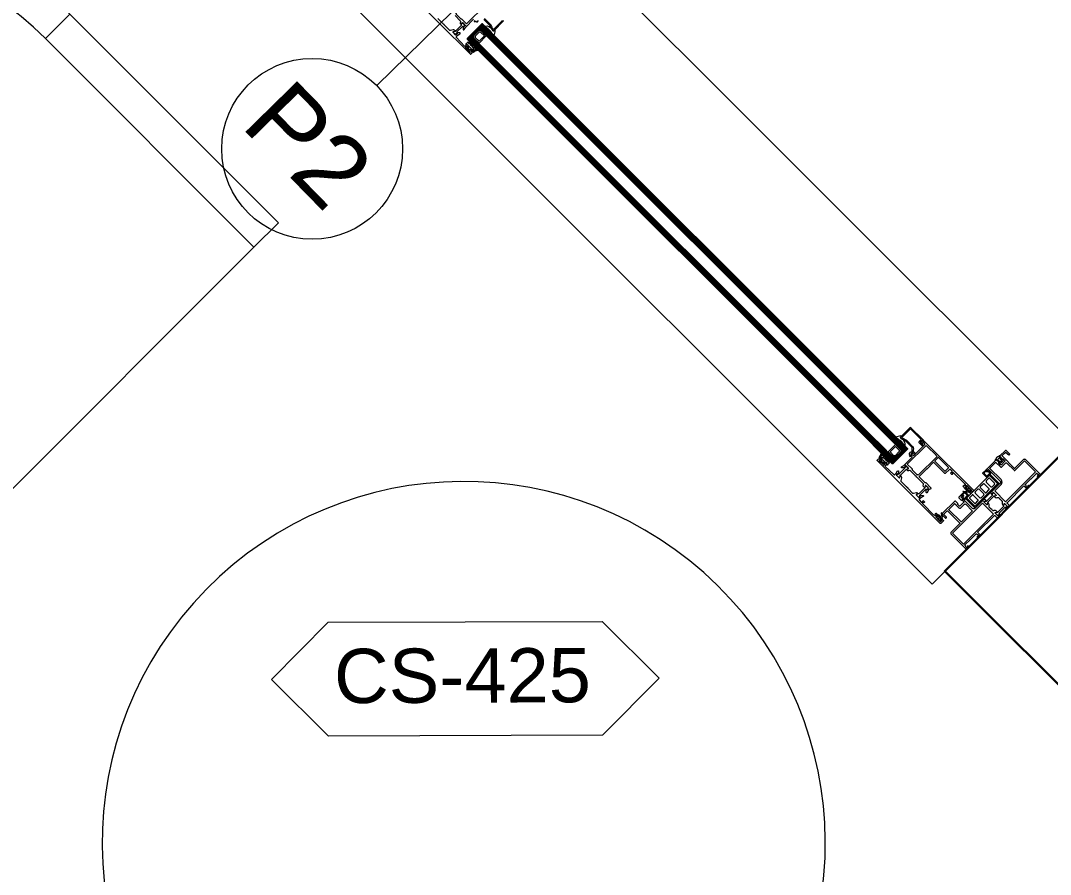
# Model space of a CAD drawing. Header units: centimetres. Extents: x 118932 to 154602, y -32682 to -23521.
# Drawn here: x 126388.5 to 126502.5, y -26981.9 to -26887.5 of the extents above; entities that cross this region are included whole.
import ezdxf

# ---------------------------------------------------------------- set-up
doc = ezdxf.new("R2010")
doc.units = ezdxf.units.CM
doc.header["$LTSCALE"] = 50
doc.header["$MEASUREMENT"] = 0
for name, color, linetype, lineweight, true_color in [('GEN_00_BL_Yazı', 7, 'Continuous', 0, 0x4f5250), ('GEN_02_TF_Mobilya', 7, 'Continuous', 5, 0x745e3d), ('GEN_02_TF_Pencere', 7, 'Continuous', 9, 0x6093ac), ('GEN_05_ML_Cam', 7, 'Continuous', 9, 0x637d96), ('GEN_05_ML_Mermer', 7, 'Continuous', 9, 0x9d8692), ('GEN_06_GR_İnce', 7, 'Continuous', 13, 0xb0b0a9), ('ÖRÜLECEK DUVARLAR', 7, 'Continuous', 30, 0xfaca30)]:
    doc.layers.add(name, color=color, linetype=linetype, lineweight=lineweight, true_color=true_color)
doc.styles.add('ARIAL', font='arial.ttf')
doc.styles.add('Arial_6', font='arial.ttf', dxfattribs={"height": 59.5325})

# ---------------------------------------------------------------- blocks, each defined once
blk = doc.blocks.new('FFE Tag-Multi-MSD - FFE Tag-Multi-MSD-8152404-TYPE A-01 - FURNITURE PLAN')
blk.add_wipeout([(-8.761, 0), (-6.189, 2.572), (6.189, 2.572), (8.761, 0), (6.189, -2.572), (-6.189, -2.572)]).dxf.layer = 'GEN_00_BL_Yazı'
at = {"layer": 'GEN_00_BL_Yazı'}
for p, q in [((-8.761, 0), (-6.189, 2.572)), ((6.189, 2.572), (-6.189, 2.572)), ((8.761, 0), (6.189, 2.572)), ((-8.761, 0), (-6.189, -2.572)), ((8.761, 0), (6.189, -2.572)), ((-6.189, -2.572), (6.189, -2.572))]:
    blk.add_line(p, q, dxfattribs=at)
blk = doc.blocks.new('Table Round_GEN - CS-425 Tea Table-13051682-POOL BAR - PLANS')
at = {"layer": 'GEN_02_TF_Mobilya'}
for start, end in [(360, 180), (180, 360)]:
    blk.add_arc((0, 0), 400, start, end, dxfattribs=at)
at = {"layer": 'GEN_00_BL_Yazı', "xscale": -24.48801272789173, "yscale": 24.48801272789174, "zscale": 24.48801272789173, "rotation": 224.7428234204482}
blk.add_blockref('FFE Tag-Multi-MSD - FFE Tag-Multi-MSD-8152404-TYPE A-01 - FURNITURE PLAN', (-126.3, 130.8, 0), dxfattribs=at)
at = {"layer": 'GEN_00_BL_Yazı', "insert": (-130.8, 130.8, 0), "char_height": 60, "attachment_point": 5, "rotation": 44.7428, "style": 'Arial_6'}
blk.add_mtext('CS-425', dxfattribs=at)
blk = doc.blocks.new('Chair_curve_GEN - EF-406 LOUNGE CHAIR-13051548-POOL BAR - PLANS')
at = {"layer": 'GEN_02_TF_Mobilya'}
for p, q in [((-393.7, 238.1), (-355.6, 238.1)), ((-393.7, -88.1), (-393.7, 238.1)), ((-355.6, 238.1), (355.6, 238.1)), ((-355.6, 238.1), (-355.6, -88.1)), ((355.6, 238.1), (393.7, 238.1)), ((355.6, -88.1), (355.6, 238.1)), ((393.7, 238.1), (393.7, -88.1)), ((-355.6, -88.1), (-393.7, -88.1)), ((-393.7, -88.1), (-393.7, -238.1)), ((393.7, -88.1), (355.6, -88.1)), ((393.7, -238.1), (393.7, -88.1))]:
    blk.add_line(p, q, dxfattribs=at)
for centre, radius, start, end in [((0, -88.1), 355.6, 180, 0), ((0, -127), 409.1, 195.7644, 344.2356)]:
    blk.add_arc(centre, radius, start, end, dxfattribs=at)
at = {"layer": 'GEN_00_BL_Yazı', "xscale": -24.48801272789173, "yscale": 24.48801272789174, "zscale": 24.48801272789173, "rotation": 180}
blk.add_blockref('FFE Tag-Multi-MSD - FFE Tag-Multi-MSD-8152404-TYPE A-01 - FURNITURE PLAN', (-9.4, -99.5), dxfattribs=at)
at = {"layer": 'GEN_00_BL_Yazı', "insert": (-12.7, -88.7), "char_height": 60, "attachment_point": 5, "style": 'Arial_6'}
blk.add_mtext('EF-406', dxfattribs=at)
blk = doc.blocks.new('LEVEL -1_E BLOK TEFRİŞ')
at = {"layer": 'GEN_02_TF_Mobilya', "xscale": 0.09999999999999998, "yscale": 0.09999999999999998, "zscale": 0.09999999999999998, "rotation": 315.4611304228522}
blk.add_blockref('Table Round_GEN - CS-425 Tea Table-13051682-POOL BAR - PLANS', (-15.35, -11.94, 0), dxfattribs=at)
at = {"layer": 'GEN_02_TF_Mobilya', "xscale": 0.1, "yscale": 0.1, "zscale": 0.1, "rotation": 224.9999999999915}
blk.add_blockref('Chair_curve_GEN - EF-406 LOUNGE CHAIR-13051548-POOL BAR - PLANS', (-80.54, 45.67, 0), dxfattribs=at)
blk = doc.blocks.new('altlık2')
at = {"layer": 'GEN_00_BL_Yazı', "transparency": 33554687}
blk.add_lwpolyline([(1825.7, -66.1), (1831, 402.1)], dxfattribs=at)
blk.add_circle((1824.5, -166.1), 100, dxfattribs=at)
at = {"layer": 'GEN_02_TF_Pencere', "linetype": 'Continuous', "extrusion": (0, 0, -1)}
for p, q in [((1874.4, 69.3), (1874.4, 68.1)), ((1872.3, 67.9), (1871.5, 68.1)), ((1874.1, 67.9), (1872.6, 67.9)), ((1878.1, 64.3), (1878.1, 64.3)), ((1862.9, 37.1), (1862.9, 38.6)), ((1867.1, 36.8), (1863.2, 36.8)), ((1863.3, 39.3), (1865.6, 40.7)), ((1864.6, 38.8), (1865, 38.8)), ((1865.8, 40.5), (1864.7, 39.2)), ((1865, 38.9), (1868.1, 40.7)), ((1868.1, 34), (1866.5, 35)), ((1866.7, 35.7), (1867.1, 35.7)), ((1867.1, 38.8), (1867.5, 38.8)), ((1867.1, 35.7), (1867.1, 36.8)), ((1868.3, 40.5), (1867.2, 39.2)), ((1867.5, 38.9), (1870.6, 40.7)), ((1867.9, 36.5), (1867.9, 35)), ((1870.5, 36.8), (1868.2, 36.8)), ((1868.2, 34.7), (1870.5, 34.7)), ((1869.6, 38.8), (1871.1, 38.8)), ((1870.8, 40.5), (1869.7, 39.2)), ((1872.2, 35), (1870.6, 34)), ((1870.8, 35), (1870.8, 36.5)), ((1870.8, 35), (1870.8, 35)), ((1871.6, 39.1), (1872, 40.2)), ((1874.6, 36.8), (1871.6, 36.8)), ((1871.6, 36.8), (1871.6, 35.7)), ((1871.6, 35.7), (1872, 35.7)), ((1872.6, 39.7), (1872.3, 39)), ((1872.4, 38.1), (1872.4, 38.1)), ((1873, 40.8), (1874.1, 40.8)), ((1873.8, 40), (1873.1, 40)), ((1873.2, 37.8), (1874.5, 37.8)), ((1874.9, 35.9), (1874.9, 36.5)), ((1875.5, 35.9), (1875.5, 35.9)), ((1875.8, 40.1), (1878, 42.2)), ((1878.5, 41.8), (1876.7, 39.7)), ((1870.6, 34), (1868.1, 34))]:
    blk.add_line(p, q, dxfattribs=at)
at = {"layer": 'GEN_02_TF_Pencere', "linetype": 'Continuous'}
for p, q in [((2510.3, 69.3), (2510.3, 68.1)), ((1859.7, 58.8), (1859.7, 46.8)), ((1860.1, 58.8), (1860.1, 46.8)), ((1860.5, 58.8), (1860.5, 46.8)), ((1860.9, 58.8), (1860.9, 46.8)), ((1861.3, 58.8), (1861.3, 46.8)), ((1861.7, 58.8), (1861.7, 46.8)), ((1862.1, 58.8), (1862.1, 57.6)), ((1862.5, 58.8), (1862.5, 58)), ((1862.9, 58.8), (1862.9, 58.4)), ((1863.3, 58.8), (1863.3, 58.8)), ((2506.6, 64.3), (2506.6, 64.3)), ((2510.6, 67.9), (2512.1, 67.9)), ((2512.4, 67.9), (2513.2, 68.1)), ((2521.5, 58.8), (2521.5, 58.7)), ((2521.9, 58.8), (2521.9, 58.3)), ((2522.3, 58.8), (2522.3, 57.9)), ((2522.7, 58.8), (2522.7, 57.5)), ((2523.1, 58.8), (2523.1, 46.8)), ((2523.5, 58.8), (2523.5, 46.8)), ((2523.9, 58.8), (2523.9, 46.8)), ((2524.3, 58.8), (2524.3, 46.8)), ((2524.6, 64.8), (2525.1, 64.3)), ((2524.7, 58.8), (2524.7, 46.8)), ((2525.1, 58.8), (2525.1, 46.8)), ((1862.1, 48), (1862.1, 46.8)), ((1862.5, 47.6), (1862.5, 46.8)), ((1862.9, 47.2), (1862.9, 46.8)), ((1863.3, 46.8), (1863.3, 46.8)), ((2521.5, 47), (2521.5, 46.8)), ((2521.9, 47.4), (2521.9, 46.8)), ((2522.3, 47.8), (2522.3, 46.8)), ((2522.7, 48.2), (2522.7, 46.8)), ((2506.2, 41.8), (2508, 39.7)), ((2508.9, 40.1), (2506.7, 42.2)), ((2509.2, 35.9), (2509.2, 35.9)), ((2509.8, 35.9), (2509.8, 36.5)), ((2510.1, 36.8), (2513.1, 36.8)), ((2511.5, 37.8), (2510.2, 37.8)), ((2511.7, 40.8), (2510.6, 40.8)), ((2510.9, 40), (2511.6, 40)), ((2512.1, 39.7), (2512.4, 39)), ((2512.3, 38.1), (2512.3, 38.1)), ((2512.5, 35), (2514.1, 34)), ((2513.1, 39.1), (2512.7, 40.2)), ((2513.1, 35.7), (2512.7, 35.7)), ((2513.1, 36.8), (2513.1, 35.7)), ((2515.1, 38.8), (2513.6, 38.8)), ((2513.9, 40.5), (2515, 39.2)), ((2513.9, 35), (2513.9, 36.5)), ((2513.9, 35), (2513.9, 35)), ((2517.2, 38.9), (2514.1, 40.7)), ((2514.2, 36.8), (2516.5, 36.8)), ((2516.5, 34.7), (2514.2, 34.7)), ((2516.4, 40.5), (2517.5, 39.2)), ((2519.7, 38.9), (2516.6, 40.7)), ((2516.6, 34), (2518.2, 35)), ((2516.8, 36.5), (2516.8, 35)), ((2517.6, 38.8), (2517.2, 38.8)), ((2517.6, 35.7), (2517.6, 36.8)), ((2517.6, 36.8), (2521.5, 36.8)), ((2518, 35.7), (2517.6, 35.7)), ((2518.9, 40.5), (2520, 39.2)), ((2521.4, 39.3), (2519.1, 40.7)), ((2520.1, 38.8), (2519.7, 38.8)), ((2521.8, 37.1), (2521.8, 38.6)), ((2514.1, 34), (2516.6, 34))]:
    blk.add_line(p, q, dxfattribs=at)
at = {"layer": 'GEN_02_TF_Pencere'}
for p, q in [((1860.1, 64.8), (1859.6, 64.3)), ((1859.6, 64.3), (1859.6, 59.3)), ((1859.6, 59.3), (1860.1, 58.8)), ((1859.6, 58.8), (1863.3, 58.8)), ((1859.6, 46.8), (1859.6, 58.8)), ((1859.6, 58.8), (1859.6, 58.8)), ((1863.3, 58.8), (1861.8, 57.3)), ((1861.8, 57.3), (1861.8, 48.3)), ((1864.1, 58.5), (1862.6, 57)), ((1862.6, 57), (1862.6, 48.6)), ((1872.6, 58.5), (1864.1, 58.5)), ((1865.1, 57), (1864.1, 56)), ((1871.1, 57), (1865.1, 57)), ((1871.1, 48.6), (1871.1, 57)), ((1872.6, 47.1), (1872.6, 58.5)), ((2524.6, 64.8), (2495.1, 64.8)), ((2525.1, 63.8), (2495.1, 63.8)), ((2525.1, 62.8), (2495.1, 62.8)), ((2525.1, 61.8), (2495.1, 61.8)), ((2525.1, 60.8), (2495.1, 60.8)), ((2525.1, 59.8), (2495.1, 59.8)), ((2524.6, 58.8), (2495.1, 58.8)), ((2512.1, 47.1), (2512.1, 58.5)), ((2512.1, 58.5), (2520.6, 58.5)), ((2513.6, 48.6), (2513.6, 57)), ((2513.6, 57), (2519.6, 57)), ((2519.6, 57), (2520.6, 56)), ((2520.6, 58.5), (2522.1, 57)), ((2525.1, 58.8), (2521.4, 58.8)), ((2521.4, 58.8), (2522.9, 57.3)), ((2522.1, 57), (2522.1, 48.6)), ((2522.9, 57.3), (2522.9, 48.3)), ((2525.1, 59.3), (2524.6, 58.8)), ((2525.1, 64.3), (2525.1, 59.3)), ((2525.1, 46.8), (2525.1, 58.8)), ((2525.1, 58.8), (2525.1, 58.8)), ((1860.1, 46.8), (1859.6, 46.3)), ((1863.3, 46.8), (1859.6, 46.8)), ((1859.6, 46.3), (1859.6, 41.3)), ((1861.8, 48.3), (1863.3, 46.8)), ((1862.6, 48.6), (1864.1, 47.1)), ((1864.1, 56), (1864.1, 49.6)), ((1864.1, 49.6), (1865.1, 48.6)), ((1864.1, 47.1), (1872.6, 47.1)), ((1865.1, 48.6), (1871.1, 48.6)), ((2524.6, 46.8), (2495.1, 46.8)), ((2525.1, 45.8), (2495.1, 45.8)), ((2520.6, 47.1), (2512.1, 47.1)), ((2519.6, 48.6), (2513.6, 48.6)), ((2520.6, 49.6), (2519.6, 48.6)), ((2520.6, 56), (2520.6, 49.6)), ((2522.1, 48.6), (2520.6, 47.1)), ((2522.9, 48.3), (2521.4, 46.8)), ((2521.4, 46.8), (2525.1, 46.8)), ((2524.6, 46.8), (2525.1, 46.3)), ((2525.1, 46.3), (2525.1, 41.3)), ((1859.6, 41.3), (1860.1, 40.8)), ((2525.1, 44.8), (2495.1, 44.8)), ((2525.1, 43.8), (2495.1, 43.8)), ((2525.1, 42.8), (2495.1, 42.8)), ((2525.1, 41.8), (2495.1, 41.8)), ((2524.6, 40.8), (2495.1, 40.8)), ((2525.1, 41.3), (2524.6, 40.8))]:
    blk.add_line(p, q, dxfattribs=at)
at = {"layer": 'GEN_02_TF_Pencere', "linetype": 'Continuous', "extrusion": (0, 0, -1)}
for points in [[(-2649.7, 148.5), (-2625.8, 148.5, -0.414214), (-2624.3, 147), (-2624.3, 133.4, 0.414214), (-2624, 133.1), (-2604.7, 133.1, 0.414214), (-2604.4, 133.4), (-2604.4, 138.5, 0.400696), (-2604.7, 138.8), (-2609, 139, -0.400696), (-2609.3, 139.3), (-2609.3, 140.2, -0.414214), (-2609, 140.5), (-2603.8, 140.5, -0.414214), (-2602.8, 139.5), (-2602.8, 131.3, -0.399104), (-2603.3, 130.8), (-2607, 130.6, -0.429487), (-2607.3, 130.9), (-2607.3, 131.1, 0.414214), (-2607.8, 131.6), (-2609.8, 131.6, 0.414214), (-2610.8, 130.6), (-2610.8, 125.6, 0.414214), (-2609.8, 124.6), (-2607.8, 124.6, 0.414214), (-2607.3, 125.1), (-2607.3, 125.3, -0.429495), (-2607, 125.6), (-2603.3, 125.4, -0.399096), (-2602.8, 124.9), (-2602.8, 110.2, -0.414214), (-2603.1, 109.9), (-2604.5, 109.9, -0.518649), (-2604.8, 110.3), (-2604.3, 111.5, 0.518649), (-2604.6, 111.9), (-2622.3, 111.9, 0.414214), (-2624.3, 109.9), (-2624.3, 96.8, 0.41134), (-2624, 96.5, -0.312805), (-2623.8, 96.4), (-2623.5, 95.6, -0.493156), (-2623.7, 95.3), (-2626.7, 95, -0.957545), (-2626.7, 95.4, 0.268123), (-2626.6, 95.6), (-2626, 97.2, 0.843087), (-2626.1, 97.7), (-2630.6, 97.7, 0.577366), (-2630.9, 97.3), (-2630, 95.7, 0.182928), (-2629.9, 95.6, -0.849637), (-2629.9, 95.2), (-2630.8, 95.2, -0.267944), (-2633.4, 96.7), (-2633.7, 97.2, 0.267964), (-2634.6, 97.7), (-2635.8, 97.7), (-2636.1, 97.4), (-2636.3, 97.7), (-2636.9, 97.7, -1), (-2637.5, 97.7), (-2638.3, 97.7, -1), (-2638.9, 97.7), (-2639.7, 97.7, 0.267966), (-2640.6, 97.2), (-2640.9, 96.7, -0.267944), (-2643.5, 95.2), (-2644.4, 95.2, -0.849744), (-2644.4, 95.6, 0.182697), (-2644.3, 95.7), (-2643.4, 97.3, 0.577366), (-2643.7, 97.7), (-2648.2, 97.7, 0.843081), (-2648.3, 97.2), (-2647.7, 95.6, 0.267761), (-2647.6, 95.4, -0.957329), (-2647.6, 95), (-2650, 95.2), (-2650, 96.8), (-2650, 99.6, -0.414214), (-2649.7, 99.9), (-2645.3, 99.9, 0.414214), (-2645, 100.2), (-2645, 126.5), (-2649.2, 126.5, -0.414214), (-2650, 127.3), (-2650, 129, -0.414214), (-2648.5, 130.5), (-2648.2, 130.5, -0.414214), (-2648, 130.3), (-2648, 129.8, -0.36604), (-2648.3, 129.5, 0.365984), (-2648.5, 129.2), (-2648.5, 128.3, 0.414214), (-2648.2, 128), (-2647.1, 128, 0.367429), (-2646.8, 128.3, -0.364526), (-2646.5, 128.5), (-2645.3, 128.5, 0.414214), (-2645, 128.8), (-2645, 137.2), (-2644.7, 137.5), (-2645, 137.8), (-2645, 146.2, 0.414214), (-2645.3, 146.5), (-2646.5, 146.5, -0.364526), (-2646.8, 146.8, 0.367429), (-2647.1, 147), (-2648.2, 147, 0.414214), (-2648.5, 146.7), (-2648.5, 145.8, 0.365984), (-2648.3, 145.5, -0.36604), (-2648, 145.2), (-2648, 144.7, -0.414214), (-2648.2, 144.5), (-2648.5, 144.5, -0.414214), (-2650, 146), (-2650, 148.2, -0.414214), (-2649.7, 148.5)], [(-2626.1, 146.7), (-2643.2, 146.7), (-2643.2, 99.9), (-2626.1, 99.9), (-2626.1, 109.9, -0.414214), (-2622.3, 113.7), (-2604.9, 113.7, 0.414214), (-2604.6, 114), (-2604.6, 122.8, 0.414214), (-2604.9, 123.1), (-2611.8, 123.1, -0.414214), (-2612.8, 124.1), (-2612.8, 130.1, 0.414214), (-2613.8, 131.1), (-2625.1, 131.1, -0.414214), (-2626.1, 132.1), (-2626.1, 146.7)], [(-2602.8, 123.8, 0.064394), (-2602, 125.8, 0.064394), (-2601.7, 128.1, 0.129325), (-2602.8, 132.4), (-2602.8, 130.9, -0.399528), (-2603.1, 130.6), (-2607.2, 130.4, -0.414214), (-2607.5, 130.7), (-2607.5, 130.9, 0.414214), (-2607.8, 131.2), (-2607.9, 131.2, 0.295923), (-2608.8, 130.7, 0.104809), (-2609.3, 128.1, 0.104809), (-2608.8, 125.5, 0.295923), (-2607.9, 124.9), (-2607.8, 124.9, 0.414214), (-2607.5, 125.2), (-2607.5, 125.5, -0.414214), (-2607.2, 125.8), (-2603.1, 125.6, -0.399528), (-2602.8, 125.3), (-2602.8, 123.8)], [(-2604.2, 126.6), (-2607.5, 126.8, -0.337036), (-2607.7, 127, -0.054259), (-2607.8, 128.1, -0.054259), (-2607.7, 129.1, -0.337036), (-2607.5, 129.3), (-2604.2, 129.5, -0.32284), (-2603.9, 129.3, -0.093955), (-2603.7, 128.1, -0.093955), (-2603.9, 126.8, -0.32284), (-2604.2, 126.6)], [(-2609.3, 69.2, 0.198912), (-2609.2, 69, 0.198912), (-2609, 68.9), (-2604.9, 68.9, 0.518649), (-2604.6, 69.3), (-2605.1, 70.5, -0.518649), (-2604.8, 70.9), (-2603.1, 70.9, 0.414214), (-2602.8, 71.2), (-2602.8, 75.8, 0.414214), (-2603.1, 76.1), (-2609, 76.1, 0.414214), (-2609.3, 75.8), (-2609.3, 72.4), (-2622.8, 72.4), (-2622.8, 90.2), (-2622.8, 108.1), (-2609.3, 108.1), (-2609.3, 104.7, 0.414214), (-2609, 104.4), (-2603.1, 104.4, 0.414214), (-2602.8, 104.7), (-2602.8, 109.3, 0.414214), (-2603.1, 109.6), (-2604.8, 109.6, -0.518649), (-2605.1, 110), (-2604.6, 111.2, 0.518649), (-2604.9, 111.6), (-2609, 111.6, 0.414214), (-2609.3, 111.3), (-2609.3, 109.6, -0.414214), (-2609.6, 109.3), (-2623.7, 109.3, 0.414214), (-2624, 109), (-2624, 90.2), (-2624, 71.5, 0.414214), (-2623.7, 71.2), (-2609.6, 71.2, -0.414214), (-2609.3, 70.9), (-2609.3, 69.2)], [(-2608.3, 105.7), (-2608.3, 110.1, -0.395113), (-2608.1, 110.4), (-2606, 110.5, 0.505029), (-2604.5, 108.6), (-2604.1, 108.6, -0.414214), (-2603.8, 108.3), (-2603.8, 105.7, -0.414214), (-2604.1, 105.4), (-2608, 105.4, -0.414214), (-2608.3, 105.7)], [(-2609.9, 107.8), (-2622.5, 107.8, 0.198912), (-2622.7, 107.7, 0.198912), (-2622.8, 107.5), (-2622.8, 72.7, 0.414214), (-2622.5, 72.4), (-2609.9, 72.4, 0.414214), (-2609.6, 72.7), (-2609.6, 107.5, 0.414214), (-2609.9, 107.8)], [(-2619.8, 105.8), (-2612.6, 105.8, -0.414214), (-2611.6, 104.8), (-2611.6, 101.2, -0.198912), (-2611.9, 100.5, -0.198912), (-2612.6, 100.2), (-2619.8, 100.2, -0.414214), (-2620.8, 101.2), (-2620.8, 104.8, -0.414214), (-2619.8, 105.8)], [(-2611.9, 96.9, -0.198912), (-2611.6, 96.2), (-2611.6, 92.1, -0.414214), (-2612.6, 91.1), (-2619.8, 91.1, -0.414214), (-2620.8, 92.1), (-2620.8, 96.2, -0.414214), (-2619.8, 97.2), (-2612.6, 97.2, -0.198912), (-2611.9, 96.9)], [(-2629.4, 94.5), (-2629.4, 86.1, -0.131652), (-2629.6, 85.5), (-2630.6, 83.7), (-2630.6, 83.3, 0.414214), (-2630.2, 82.9), (-2626.8, 82.9, 0.414214), (-2626.4, 83.3), (-2626.4, 83.7), (-2627.5, 85.5, -0.131652), (-2627.6, 86.1), (-2627.6, 94.5, -0.131652), (-2627.5, 95.1), (-2626.4, 96.9), (-2626.4, 97.3, 0.414214), (-2626.8, 97.7), (-2630.2, 97.7, 0.414214), (-2630.6, 97.3), (-2630.6, 96.9), (-2629.6, 95.1, -0.131652), (-2629.4, 94.5)], [(-2647, 94.5), (-2647, 86.1, -0.131652), (-2647.2, 85.5), (-2648.2, 83.7), (-2648.2, 83.3, 0.414214), (-2647.8, 82.9), (-2644.4, 82.9, 0.414214), (-2644, 83.3), (-2644, 83.7), (-2645, 85.5, -0.131652), (-2645.2, 86.1), (-2645.2, 94.5, -0.131652), (-2645, 95.1), (-2644, 96.9), (-2644, 97.3, 0.414214), (-2644.4, 97.7), (-2647.8, 97.7, 0.414214), (-2648.2, 97.3), (-2648.2, 96.9), (-2647.2, 95.1, -0.131652), (-2647, 94.5)], [(-2510.6, 83.9), (-2529.8, 83.9, 0.414208), (-2530.1, 83.6), (-2530.1, 83, 0.4142), (-2529.8, 82.7), (-2529.6, 82.7), (-2529.6, 79.7), (-2532.3, 79.7), (-2532.5, 80, 0.414213), (-2532.9, 80.1), (-2534.6, 79.1, 0.767327), (-2534.4, 78.5), (-2529.4, 78.5, 0.414213), (-2528.4, 79.5), (-2528.4, 82.2, -0.414213), (-2527.9, 82.7), (-2512, 82.7, -0.414213), (-2511.5, 82.2), (-2511.5, 69.6, -0.414213), (-2512, 69.1), (-2512.5, 69.1, -0.127549), (-2512.9, 69.2, 0.13898), (-2518.8, 70.6), (-2527, 70.6, 0.244575), (-2529.6, 69.2), (-2530.4, 68, -0.244575), (-2531.9, 67.3), (-2534.7, 67.3, 0.767327), (-2534.9, 66.3), (-2533, 65.1, 0.577345), (-2532.5, 65.4), (-2532.5, 66.1), (-2531.9, 66.1, 0.244575), (-2529.4, 67.4), (-2528.6, 68.5, -0.244575), (-2527, 69.4), (-2517.8, 69.4, -0.114883), (-2513.5, 68.1, 0.126996), (-2512.5, 67.9), (-2510.6, 67.9, 0.414213), (-2510.3, 68.2), (-2510.3, 83.6, 0.414213), (-2510.6, 83.9)], [(-2530.4, 83.9), (-2609, 83.9, 0.414214), (-2609.3, 83.6), (-2609.3, 79.2, 0.414214), (-2609, 78.9), (-2607, 78.9, 0.414214), (-2606.3, 79.6, 0.414214), (-2606.6, 79.9), (-2607.4, 79.9, -0.414214), (-2607.9, 80.4), (-2607.9, 81.8, -0.414214), (-2607.4, 82.3), (-2600.7, 82.3, -0.414214), (-2600.2, 81.8), (-2600.2, 80.4, -0.414214), (-2600.7, 79.9), (-2601.5, 79.9, 0.414214), (-2601.8, 79.6, 0.414214), (-2601.1, 78.9), (-2598, 78.9, 0.414214), (-2597.5, 79.4), (-2597.5, 80.1, 0.414214), (-2597.8, 80.4), (-2598.8, 80.4), (-2598.8, 81.9), (-2597.8, 81.9, 0.302139), (-2597.5, 82.1, -0.307603), (-2597.2, 82.2), (-2578.8, 81.9), (-2578.8, 80.4), (-2579.5, 80.4, 0.414214), (-2579.8, 80.1), (-2579.8, 79.5, 0.414214), (-2579.5, 79.2), (-2577.9, 79.2, 0.414214), (-2577.6, 79.5), (-2577.6, 81.6, -0.414214), (-2577.3, 81.9), (-2573.8, 81.9), (-2573.8, 74.9, 0.414213), (-2573.5, 74.6), (-2555.8, 74.6), (-2555.8, 63.8), (-2555.5, 63.5), (-2555.8, 63.2), (-2555.8, 52.2, -0.414214), (-2556.1, 51.9), (-2565, 51.9, -0.365977), (-2565.3, 52.1, 0.365977), (-2565.6, 52.4), (-2573.3, 52.4, 0.414214), (-2574.3, 51.4), (-2574.3, 51.1, 0.400802), (-2574, 50.8, -0.400802), (-2573.7, 50.5), (-2573.7, 48.7), (-2574.5, 46, 0.767196), (-2573.4, 45.4), (-2571.5, 47.3, 0.57735), (-2571.6, 47.7), (-2571.7, 47.7, -0.267949), (-2571.9, 47.8), (-2572.4, 49.9), (-2572.4, 50.2, -0.569919), (-2571.9, 50.3, 0.213422), (-2571.7, 50.2), (-2567.8, 50.2, -0.414214), (-2567.5, 49.9), (-2567.5, 49.7, -0.137872), (-2567.6, 49.5), (-2568.5, 48, 0.585524), (-2568.3, 47.7), (-2566.9, 47.7, 0.261413), (-2566.1, 48.1), (-2565.3, 49.4, -0.261413), (-2564.4, 49.9), (-2555.4, 49.9), (-2555.2, 49.5), (-2554.9, 49.9), (-2554.4, 49.9, 1), (-2553.8, 49.9), (-2553, 49.9, 1), (-2552.4, 49.9), (-2544.4, 49.9, -0.261413), (-2543.5, 49.4), (-2542.8, 48.1, 0.261413), (-2541.9, 47.7), (-2540.5, 47.7, 0.585524), (-2540.3, 48), (-2541.3, 49.5, -0.137872), (-2541.3, 49.7), (-2541.3, 49.9, -0.414214), (-2541, 50.2), (-2537.1, 50.2, 0.213422), (-2536.9, 50.3, -0.569919), (-2536.4, 50.2), (-2536.4, 49.9), (-2536.9, 47.8, -0.267949), (-2537.1, 47.7), (-2537.2, 47.7, 0.57735), (-2537.3, 47.3), (-2535.4, 45.4, 0.767196), (-2534.4, 46), (-2535.1, 48.7), (-2535.1, 61.6, -0.414214), (-2534.8, 61.9), (-2533.4, 61.9, -0.414214), (-2533.1, 61.6), (-2533.1, 60.7, 0.463003), (-2532.8, 60.4, 0.372825), (-2531.9, 61.4), (-2531.9, 61.6, -0.414214), (-2531.6, 61.9), (-2530.9, 61.9, 0.414214), (-2530.1, 62.7), (-2530.1, 64.4, 0.414214), (-2531.6, 65.9), (-2531.8, 65.9, 0.414214), (-2532.1, 65.6), (-2532.1, 65.2, 0.380812), (-2531.9, 64.9, -0.365977), (-2531.6, 64.6), (-2531.6, 63.7, -0.414214), (-2531.9, 63.4), (-2533, 63.4, -0.365977), (-2533.3, 63.6, 0.369187), (-2533.6, 63.9), (-2534.8, 63.9, -0.414214), (-2535.1, 64.2), (-2535.1, 72.6), (-2535.4, 72.9), (-2535.1, 73.2), (-2535.1, 81.6, -0.414214), (-2534.8, 81.9), (-2533.6, 81.9, 0.365995), (-2533.3, 82.1, -0.365977), (-2533, 82.4), (-2531.9, 82.4, -0.414214), (-2531.6, 82.1), (-2531.6, 81.2, -0.374045), (-2531.9, 80.9, 0.366034), (-2532.1, 80.6), (-2532.1, 80.2, 0.414214), (-2531.8, 79.9), (-2531.6, 79.9, 0.414214), (-2530.1, 81.4), (-2530.1, 83.6, 0.414214), (-2530.4, 83.9)], [(-2536.9, 81.9), (-2536.9, 52.4), (-2544.2, 52.4, 0.368336), (-2544.5, 52.1, -0.368949), (-2544.8, 51.9), (-2552.1, 51.9, -0.379158), (-2552.4, 52.1, 0.367855), (-2552.7, 52.4), (-2554, 52.4), (-2554, 81.9), (-2552.4, 81.9), (-2552.4, 82.1), (-2538.5, 82.1), (-2538.5, 81.9), (-2536.9, 81.9)], [(-2571.7, 82.1), (-2555.9, 82.1, -0.414214), (-2555.6, 81.8), (-2555.6, 76.7, -0.418992), (-2555.9, 76.4), (-2571.7, 76.4, -0.414214), (-2572, 76.7), (-2572, 81.8, -0.414214), (-2571.7, 82.1)], [(-2606.4, 78.3, -0.112701), (-2606, 78.1, -0.112701), (-2605.7, 77.8, 0.246403), (-2601.9, 74.7, 0.925917), (-2601.6, 75.2, -0.155768), (-2604, 77, -0.609535), (-2603.3, 78.3), (-2602.2, 78.3, 0.241936), (-2600.9, 78.8, 0.608162), (-2601.1, 79.3), (-2601.5, 79.3, -0.414214), (-2601.8, 79.6), (-2601.8, 80, -0.396012), (-2601.5, 80.3, 0.682513), (-2601.2, 81.2), (-2602.3, 82.1, 0.172553), (-2602.7, 82.3), (-2605.3, 82.3, 0.172553), (-2605.8, 82.1), (-2606.9, 81.2, 0.682513), (-2606.6, 80.3, -0.396012), (-2606.3, 80), (-2606.3, 79.6, -0.414214), (-2606.6, 79.3), (-2607, 79.3, 0.608162), (-2607.2, 78.8, 0.160198), (-2606.4, 78.3)], [(-2645, 54.1), (-2645, 80.4, 0.414214), (-2645.3, 80.7), (-2649.7, 80.7, -0.414214), (-2650, 81), (-2650, 83.8), (-2650, 85.4), (-2647.6, 85.6, -0.957329), (-2647.6, 85.2, 0.267761), (-2647.7, 85.1), (-2648.3, 83.5, 0.843081), (-2648.2, 82.9), (-2643.7, 82.9, 0.577366), (-2643.4, 83.4), (-2644.3, 84.9, 0.182697), (-2644.4, 85, -0.849744), (-2644.4, 85.4), (-2643.5, 85.4, -0.267944), (-2640.9, 83.9), (-2640.6, 83.4, 0.267966), (-2639.7, 82.9), (-2638.9, 82.9, -1), (-2638.3, 82.9), (-2637.5, 82.9, -1), (-2636.9, 82.9), (-2636.3, 82.9), (-2636.1, 83.3), (-2635.8, 82.9), (-2634.6, 82.9, 0.267964), (-2633.7, 83.4), (-2633.4, 83.9, -0.267944), (-2630.8, 85.4), (-2629.9, 85.4, -0.849637), (-2629.9, 85, 0.182928), (-2630, 84.9), (-2630.9, 83.4, 0.577366), (-2630.6, 82.9), (-2626.1, 82.9, 0.843087), (-2626, 83.5), (-2626.6, 85.1, 0.268123), (-2626.7, 85.2, -0.957545), (-2626.7, 85.6), (-2623.7, 85.3, -0.493156), (-2623.5, 85.1), (-2623.8, 84.2, -0.312805), (-2624, 84.1, 0.41134), (-2624.3, 83.8), (-2624.3, 70.8, 0.414214), (-2622.3, 68.8), (-2604.6, 68.8, 0.414214), (-2604.3, 69.1), (-2604.8, 70.5, -0.414214), (-2604.5, 70.8), (-2603.1, 70.8, -0.414214), (-2602.8, 70.5), (-2602.8, 67, -0.399096), (-2603.3, 66.5), (-2607, 66.3, -0.429495), (-2607.3, 66.6), (-2607.3, 66.8, 0.414214), (-2607.8, 67.3), (-2609.8, 67.3, 0.414214), (-2610.8, 66.3), (-2610.8, 61.3, 0.414214), (-2609.8, 60.3), (-2607.8, 60.3, 0.414214), (-2607.3, 60.8), (-2607.3, 61, -0.429487), (-2607, 61.3), (-2603.3, 61.1, -0.399104), (-2602.8, 60.6), (-2602.8, 41.1, -0.414214), (-2603.8, 40.1), (-2609, 40.1, -0.414214), (-2609.3, 40.4), (-2609.3, 41.3, -0.400696), (-2609, 41.6), (-2604.7, 41.8, 0.400696), (-2604.4, 42.1), (-2604.4, 47.2, 0.414214), (-2604.7, 47.5), (-2624, 47.5, 0.414214), (-2624.3, 47.2), (-2624.3, 33.6, -0.414214), (-2625.8, 32.1), (-2649.7, 32.1, -0.414214), (-2650, 32.4), (-2650, 34.6, -0.414214), (-2648.5, 36.1), (-2648.2, 36.1, -0.414214), (-2648, 35.9), (-2648, 35.4, -0.36604), (-2648.3, 35.1, 0.365984), (-2648.5, 34.8), (-2648.5, 33.9, 0.414214), (-2648.2, 33.6), (-2647.1, 33.6, 0.367429), (-2646.8, 33.9, -0.364526), (-2646.5, 34.1), (-2645.3, 34.1, 0.414214), (-2645, 34.4), (-2645, 42.8), (-2644.7, 43.1), (-2645, 43.4), (-2645, 51.8, 0.414214), (-2645.3, 52.1), (-2646.5, 52.1, -0.364526), (-2646.8, 52.4, 0.367429), (-2647.1, 52.6), (-2648.2, 52.6, 0.414214), (-2648.5, 52.3), (-2648.5, 51.4, 0.365984), (-2648.3, 51.1, -0.36604), (-2648, 50.8), (-2648, 50.3, -0.414214), (-2648.2, 50.1), (-2648.5, 50.1, -0.414214), (-2650, 51.6), (-2650, 53.3, -0.414214), (-2649.2, 54.1), (-2645, 54.1)], [(-2605.1, 79.3), (-2605.1, 80.7, -0.414214), (-2605, 80.8), (-2603.1, 80.8, -0.414214), (-2603, 80.7), (-2603, 79.3, -0.414214), (-2603.1, 79.1), (-2605, 79.1, -0.414214), (-2605.1, 79.3)], [(-2620.8, 83.9), (-2620.8, 88.1, -0.414214), (-2619.8, 89.1), (-2612.6, 89.1, -0.414214), (-2611.6, 88.1), (-2611.6, 83.9, -0.198912), (-2611.9, 83.2, -0.198912), (-2612.6, 82.9), (-2619.8, 82.9, -0.414214), (-2620.8, 83.9)], [(-2611.9, 79.6, -0.198912), (-2611.6, 78.9), (-2611.6, 75.4, -0.414214), (-2612.6, 74.4), (-2619.8, 74.4, -0.414214), (-2620.8, 75.4), (-2620.8, 78.9, -0.414214), (-2619.8, 79.9), (-2612.6, 79.9, -0.198912), (-2611.9, 79.6)], [(-2608.3, 70.2, -0.190395), (-2608.3, 70.4), (-2608.3, 74.8, -0.414214), (-2608, 75.1), (-2604.1, 75.1, -0.414214), (-2603.8, 74.8), (-2603.8, 72.2, -0.414214), (-2604.1, 71.9), (-2604.5, 71.9, 0.505029), (-2606, 69.9), (-2608.1, 70.1, -0.190395), (-2608.3, 70.2)], [(-2624.3, 66.5), (-2624.3, 49.6, 0.414189), (-2624, 49.3), (-2604.9, 49.3, 0.414238), (-2604.6, 49.6), (-2604.6, 58.5, 0.414214), (-2604.9, 58.8), (-2611.8, 58.8, -0.414214), (-2612.8, 59.8), (-2612.8, 65.8, 0.414214), (-2613.8, 66.8), (-2624, 66.8, 0.414214), (-2624.3, 66.5)], [(-2538.1, 47), (-2538.1, 38.6, 0.131653), (-2537.9, 38), (-2536.9, 36.2), (-2536.9, 35.8, -0.414213), (-2537.3, 35.4), (-2540.7, 35.4, -0.414214), (-2541.1, 35.8), (-2541.1, 36.2), (-2540, 38, 0.131652), (-2539.9, 38.6), (-2539.9, 47, 0.131652), (-2540, 47.6), (-2541.1, 49.4), (-2541.1, 49.8, -0.414214), (-2540.7, 50.2), (-2537.3, 50.2, -0.414213), (-2536.9, 49.8), (-2536.9, 49.4), (-2537.9, 47.6, 0.131652), (-2538.1, 47)], [(-2569, 47), (-2569, 38.5, 0.131653), (-2568.8, 37.9), (-2567.8, 36.1), (-2567.8, 35.8, -0.414213), (-2568.2, 35.4), (-2571.6, 35.4, -0.414214), (-2572, 35.8), (-2572, 36.1), (-2570.9, 37.9, 0.131652), (-2570.8, 38.5), (-2570.8, 47, 0.131652), (-2570.9, 47.6), (-2572, 49.4), (-2572, 49.8, -0.414214), (-2571.6, 50.2), (-2568.2, 50.2, -0.414213), (-2567.8, 49.8), (-2567.8, 49.4), (-2568.8, 47.6, 0.131652), (-2569, 47)], [(-2609, 31.8), (-2510.4, 31.8, 0.414214), (-2510.1, 32.1), (-2510.1, 36.5, 0.414214), (-2510.4, 36.8), (-2512.4, 36.8, 0.414214), (-2513.1, 36.1, 0.414214), (-2512.8, 35.8), (-2512, 35.8, -0.414214), (-2511.5, 35.3), (-2511.5, 33.7, -0.414214), (-2512, 33.2), (-2518.7, 33.2, -0.414214), (-2519.2, 33.7), (-2519.2, 35.3, -0.414214), (-2518.7, 35.8), (-2517.9, 35.8, 0.414214), (-2517.6, 36.1, 0.414214), (-2518.3, 36.8), (-2521.4, 36.8, 0.414214), (-2521.9, 36.3), (-2521.9, 36.1, 0.414214), (-2521.6, 35.8), (-2520.9, 35.8, -0.414214), (-2520.6, 35.5), (-2520.6, 33.4), (-2534.8, 33.8, -0.405989), (-2535.1, 34.1), (-2535.1, 36.8), (-2534.4, 39.5, 0.767146), (-2535.4, 40.1), (-2537.3, 38.2, 0.577236), (-2537.2, 37.9), (-2537.1, 37.8, -0.267801), (-2536.9, 37.7), (-2536.4, 35.7), (-2536.4, 35.4, -0.569927), (-2536.9, 35.3, 0.213422), (-2537.1, 35.4), (-2541, 35.4, -0.414214), (-2541.3, 35.7), (-2541.3, 35.9, -0.138199), (-2541.3, 36), (-2540.3, 37.6, 0.585524), (-2540.5, 37.9), (-2541.9, 37.9, 0.261446), (-2542.8, 37.4), (-2544.5, 34.6, -0.261413), (-2545.3, 34.1), (-2552.7, 34.1), (-2553, 34.5), (-2553.2, 34.1), (-2553.8, 34.1, 1), (-2554.4, 34.1), (-2555.2, 34.1, 1.025303), (-2555.8, 34.1), (-2563.5, 34.1, -0.261413), (-2564.3, 34.6), (-2566.1, 37.4, 0.261453), (-2566.9, 37.9), (-2568.3, 37.9, 0.585524), (-2568.5, 37.6), (-2567.6, 36, -0.137716), (-2567.5, 35.9), (-2567.5, 35.7, -0.414214), (-2567.8, 35.4), (-2571.7, 35.4, 0.213422), (-2571.9, 35.3, -0.569926), (-2572.4, 35.4), (-2572.4, 35.7), (-2571.9, 37.7, -0.267806), (-2571.7, 37.8), (-2571.6, 37.9, 0.577466), (-2571.5, 38.2), (-2573.4, 40.1, 0.767153), (-2574.5, 39.5), (-2573.7, 36.8), (-2573.7, 34.1, -0.414214), (-2574, 33.8), (-2577.3, 33.8, -0.414214), (-2577.6, 34.1), (-2577.6, 36.2, 0.414214), (-2577.9, 36.5), (-2579.5, 36.5, 0.414214), (-2579.8, 36.2), (-2579.8, 35.6, 0.414214), (-2579.5, 35.3), (-2578.8, 35.3), (-2578.8, 33.8), (-2580.3, 33.8), (-2580.3, 33.7), (-2597.5, 33.4), (-2597.5, 33.8), (-2598.8, 33.8), (-2598.8, 35.3), (-2597.8, 35.3, 0.414214), (-2597.5, 35.6), (-2597.5, 36.3, 0.414214), (-2598, 36.8), (-2601.1, 36.8, 0.414214), (-2601.8, 36.1, 0.414214), (-2601.5, 35.8), (-2600.7, 35.8, -0.414214), (-2600.2, 35.3), (-2600.2, 33.9, -0.414214), (-2600.7, 33.4), (-2607.4, 33.4, -0.414214), (-2607.9, 33.9), (-2607.9, 35.3, -0.414214), (-2607.4, 35.8), (-2606.6, 35.8, 0.414214), (-2606.3, 36.1, 0.414214), (-2607, 36.8), (-2609, 36.8, 0.414214), (-2609.3, 36.5), (-2609.3, 32.1, 0.414214), (-2609, 31.8)]]:
    blk.add_lwpolyline(points, format="xyb", close=True, dxfattribs=at)
at = {"layer": 'GEN_02_TF_Pencere', "linetype": 'Continuous'}
for points in [[(1832.3, 49.9), (1840.3, 49.9, -0.261413), (1841.2, 49.4), (1841.9, 48.1, 0.261413), (1842.8, 47.7), (1844.2, 47.7, 0.585524), (1844.4, 48), (1843.4, 49.5, -0.137872), (1843.4, 49.7), (1843.4, 49.9, -0.414214), (1843.7, 50.2), (1847.6, 50.2, 0.213422), (1847.8, 50.3, -0.569919), (1848.3, 50.2), (1848.3, 49.9), (1847.8, 47.8, -0.267949), (1847.6, 47.7), (1847.5, 47.7, 0.57735), (1847.4, 47.3), (1849.3, 45.4, 0.767196), (1850.3, 46), (1849.6, 48.7), (1849.6, 61.6, -0.414214)], [(1851.6, 61.6), (1851.6, 60.7, 0.463003), (1851.9, 60.4, 0.372825), (1852.8, 61.4), (1852.8, 61.6, -0.414214), (1853.1, 61.9), (1853.8, 61.9, 0.414214), (1854.6, 62.7), (1854.6, 64.4, 0.414214)], [(1872.7, 82.7, -0.414213), (1873.2, 82.2), (1873.2, 69.6, -0.414213), (1872.7, 69.1), (1872.2, 69.1, -0.127549), (1871.8, 69.2, 0.13898), (1865.9, 70.6), (1857.7, 70.6, 0.244575)], [(1857.7, 69.4), (1866.9, 69.4, -0.114883), (1871.2, 68.1, 0.126996), (1872.2, 67.9), (1874.1, 67.9, 0.414213), (1874.4, 68.2), (1874.4, 83.6, 0.414213), (1874.1, 83.9)], [(1775.7, 31.8), (1874.3, 31.8, 0.414214), (1874.6, 32.1), (1874.6, 36.5, 0.414214), (1874.3, 36.8), (1872.3, 36.8, 0.414214), (1871.6, 36.1, 0.414214), (1871.9, 35.8), (1872.7, 35.8, -0.414214), (1873.2, 35.3), (1873.2, 33.7, -0.414214), (1872.7, 33.2), (1866, 33.2, -0.414214), (1865.5, 33.7), (1865.5, 35.3, -0.414214), (1866, 35.8), (1866.8, 35.8, 0.414214), (1867.1, 36.1, 0.414214), (1866.4, 36.8), (1863.3, 36.8, 0.414214), (1862.8, 36.3), (1862.8, 36.1, 0.414214), (1863.1, 35.8), (1863.8, 35.8, -0.414214), (1864.1, 35.5), (1864.1, 33.4), (1849.9, 33.8, -0.405989), (1849.6, 34.1), (1849.6, 36.8), (1850.3, 39.5, 0.767146), (1849.3, 40.1), (1847.4, 38.2, 0.577236), (1847.5, 37.9), (1847.6, 37.8, -0.267801), (1847.8, 37.7), (1848.3, 35.7), (1848.3, 35.4, -0.569927), (1847.8, 35.3, 0.213422), (1847.6, 35.4), (1843.7, 35.4, -0.414214), (1843.4, 35.7), (1843.4, 35.9, -0.138199), (1843.4, 36), (1844.4, 37.6, 0.585524), (1844.2, 37.9), (1842.8, 37.9, 0.261446), (1841.9, 37.4), (1840.2, 34.6, -0.261413), (1839.4, 34.1), (1832, 34.1), (1831.7, 34.5), (1831.5, 34.1), (1830.9, 34.1, 1), (1830.3, 34.1), (1829.5, 34.1, 1.025303), (1829, 34.1), (1821.2, 34.1, -0.261413)]]:
    blk.add_lwpolyline(points, format="xyb", dxfattribs=at)
for points in [[(1847.8, 81.9), (1847.8, 52.4), (1840.5, 52.4, 0.368336), (1840.2, 52.1, -0.368949), (1839.9, 51.9), (1832.6, 51.9, -0.379158), (1832.3, 52.1, 0.367855), (1832, 52.4), (1830.7, 52.4), (1830.7, 81.9), (1832.3, 81.9), (1832.3, 82.1), (1846.2, 82.1), (1846.2, 81.9), (1847.8, 81.9)], [(1846.6, 47), (1846.6, 38.6, 0.131653), (1846.8, 38), (1847.8, 36.2), (1847.8, 35.8, -0.414213), (1847.4, 35.4), (1844, 35.4, -0.414214), (1843.6, 35.8), (1843.6, 36.2), (1844.7, 38, 0.131652), (1844.8, 38.6), (1844.8, 47, 0.131652), (1844.7, 47.6), (1843.6, 49.4), (1843.6, 49.8, -0.414214), (1844, 50.2), (1847.4, 50.2, -0.414213), (1847.8, 49.8), (1847.8, 49.4), (1846.8, 47.6, 0.131652), (1846.6, 47)], [(2606.4, 37.4, -0.112701), (2606, 37.6, -0.112701), (2605.7, 37.9, 0.246403), (2601.9, 41, 0.925917), (2601.6, 40.4, -0.155768), (2604, 38.7, -0.609535), (2603.3, 37.4), (2602.2, 37.4, 0.241936), (2600.9, 36.9, 0.608162), (2601.1, 36.4), (2601.5, 36.4, -0.414214), (2601.8, 36.1), (2601.8, 35.7, -0.396012), (2601.5, 35.3, 0.682513), (2601.2, 34.4), (2602.3, 33.6, 0.172553), (2602.7, 33.4), (2605.3, 33.4, 0.172553), (2605.8, 33.6), (2606.9, 34.4, 0.682513), (2606.6, 35.3, -0.396012), (2606.3, 35.7), (2606.3, 36.1, -0.414214), (2606.6, 36.4), (2607, 36.4, 0.608162), (2607.2, 36.9, 0.160198), (2606.4, 37.4)], [(2605.1, 36.4), (2605.1, 35, -0.414214), (2605, 34.8), (2603.1, 34.8, -0.414214), (2603, 35), (2603, 36.4, -0.414214), (2603.1, 36.6), (2605, 36.6, -0.414214), (2605.1, 36.4)]]:
    blk.add_lwpolyline(points, format="xyb", close=True, dxfattribs=at)
at = {"layer": 'GEN_02_TF_Pencere', "linetype": 'Continuous', "extrusion": (0, 0, -1)}
blk.add_lwpolyline([(-2643.2, 80.7), (-2643.2, 33.9), (-2626.1, 33.9), (-2626.1, 80.7), (-2643.2, 80.7)], close=True, dxfattribs=at)
for centre, major_axis, ratio, start_param, end_param in [((1869.7, 63.1), (-6.22, 0), 0.839387, 0.435371, 1.859733), ((1874.8, 69.3), (0.4, 0), 0.839387, 3.141593, 5.75729), ((1838.8, 51.7), (-42.1, 0), 0.839387, 2.615697, 2.777133), ((1864.5, 65.1), (-0.5, 0), 0.839387, 4.256018, 6.718556), ((1870, 54), (-13.8, 0), 0.839387, 1.180974, 2.127007), ((1872.6, 69.1), (-1.5, 0), 0.839387, -1.570796, -1.311742), ((1874.1, 68.1), (0.3, 0), 0.839387, -0.000001, 1.570797), ((1877.6, 64.2), (-0.5, 0), 0.839387, 2.777133, 5.380259), ((2506.5, 42), (0.344, 0), 0.881548, 2.528131, 5.483015), ((2503.9, 37.1), (5, 0), 0.881548, -0.628332, -0.190544), ((2466.2, 30.7), (43.4, 0), 0.881548, -0.190542, -0.136677), ((2509.3, 40.5), (-0.5, 0), 0.881548, 3.57552, 5.530262), ((2509.5, 35.9), (-0.3, 0), 0.881548, 3.141593, 6.106379), ((2510, 38.9), (-0.5, 0), 0.881548, -0.324925, 1.194096), ((2503.9, 37.1), (-5.9, 0), 0.881548, 2.816668, 2.942487), ((2510.6, 39.9), (-1, 0), 0.881548, 0.433927, 1.570797), ((2510.2, 38.2), (0.5, 0), 0.881548, 1.570795, 2.942487), ((2509.3, 40.5), (1.4, 0), 0.881548, 0.573351, 1.194096), ((2510.1, 36.5), (-0.3, 0), 0.881548, -0.000001, 1.570797), ((2510.9, 39.5), (0.5, 0), 0.881548, 3.714945, 4.712391), ((2511.5, 38.6), (-1, 0), 0.881548, 3.750947, 4.71239), ((2511.6, 39.5), (0.5, 0), 0.881548, 4.712389, 5.9311), ((2511.7, 39.9), (-1, 0), 0.881548, 1.570796, 2.789507), ((2511.5, 38.6), (1, 0), 0.881548, -0.352086, 0.609357), ((2512.7, 35.3), (-0.4, 0), 0.881548, -0.947134, 1.570795), ((2513.6, 39.3), (-0.5, 0), 0.881548, -1.570796, -0.352086), ((2514, 40.6), (-0.15, 0), 0.881548, -0.611272, 2.180814), ((2514.2, 36.5), (-0.3, 0), 0.881548, -0.000001, 1.570797), ((2514.2, 35), (0.3, 0), 0.881548, 1.570796, 3.141593), ((2515, 39.3), (0.1, 0), 0.881548, 1.454909, 2.53033), ((2515.1, 39), (-0.2, 0), 0.881548, 1.454902, 4.712389), ((2516.5, 40.6), (0.15, 0), 0.881548, 2.53012, 5.322406), ((2516.5, 36.5), (-0.3, 0), 0.881548, 1.570796, 3.141593), ((2516.5, 35), (0.3, 0), 0.881548, -0.000001, 1.570797), ((2517.2, 38.9), (0.1, 0), 0.881548, 1.570794, 2.180812), ((2517.5, 39.3), (-0.1, 0), 0.881548, 4.596502, 5.671923), ((2517.6, 39), (-0.2, 0), 0.881548, 1.454902, 4.712389), ((2518, 35.3), (0.4, 0), 0.881548, -1.570796, 0.947133), ((2519, 40.6), (-0.15, 0), 0.881548, -0.611272, 2.180814), ((2519.7, 38.9), (0.1, 0), 0.881548, 1.570794, 2.180812), ((2520, 39.3), (-0.1, 0), 0.881548, 4.596502, 5.671923), ((2520.1, 39), (-0.2, 0), 0.881548, 1.454902, 4.712389), ((2520.8, 38.6), (1, 0), 0.881548, -0.960778, 0.000001), ((2521.5, 37.1), (0.3, 0), 0.881548, -0.000001, 1.570797)]:
    blk.add_ellipse(centre, major_axis=major_axis, ratio=ratio, start_param=start_param, end_param=end_param, dxfattribs=at)
at = {"layer": 'GEN_02_TF_Pencere', "linetype": 'Continuous'}
for centre, major_axis, ratio, start_param, end_param in [((2545.9, 51.7), (-42.1, 0), 0.839387, -0.525896, -0.364459), ((2509.9, 69.3), (-0.4, 0), 0.839387, 3.141593, 5.75729), ((2515, 63.1), (-6.22, 0), 0.839387, 3.576964, 5.001326), ((2507.1, 64.2), (-0.5, 0), 0.839387, -0.364459, 2.238666), ((2514.7, 54), (13.8, 0), 0.839387, 1.180974, 2.127007), ((2510.6, 68.1), (0.3, 0), 0.839387, 3.141592, 4.71239), ((2512.1, 69.1), (-1.5, 0), 0.839387, 1.570797, 1.82985), ((2520.2, 65.1), (0.5, 0), 0.839387, 4.256018, 6.718556), ((1863.9, 38.6), (1, 0), 0.881548, 2.180815, 3.141593), ((1863.2, 37.1), (0.3, 0), 0.881548, 3.141592, 4.71239), ((1864.6, 39), (0.2, 0), 0.881548, 1.454902, 4.712389), ((1864.7, 39.3), (0.1, 0), 0.881548, 4.596502, 5.671923), ((1865, 38.9), (0.1, 0), 0.881548, 4.712386, 5.322405), ((1865.7, 40.6), (-0.15, 0), 0.881548, 2.530321, 5.322407), ((1866.7, 35.3), (0.4, 0), 0.881548, 1.570797, 4.088726), ((1867.1, 39), (0.2, 0), 0.881548, 1.454902, 4.712389), ((1867.2, 39.3), (0.1, 0), 0.881548, 4.596502, 5.671923), ((1867.5, 38.9), (0.1, 0), 0.881548, 4.712386, 5.322405), ((1868.2, 36.5), (0.3, 0), 0.881548, 1.570796, 3.141593), ((1868.2, 35), (-0.3, 0), 0.881548, -0.000001, 1.570797), ((1868.2, 40.6), (-0.15, 0), 0.881548, 2.53012, 5.322406), ((1869.6, 39), (0.2, 0), 0.881548, 1.454902, 4.712389), ((1869.7, 39.3), (0.1, 0), 0.881548, 4.596502, 5.671923), ((1870.5, 36.5), (0.3, 0), 0.881548, -0.000001, 1.570797), ((1870.5, 35), (-0.3, 0), 0.881548, 1.570796, 3.141593), ((1870.7, 40.6), (-0.15, 0), 0.881548, 2.530321, 5.322407), ((1871.1, 39.3), (0.5, 0), 0.881548, -1.570796, -0.352086), ((1873, 39.9), (1, 0), 0.881548, 1.570796, 2.789507), ((1872, 35.3), (0.4, 0), 0.881548, -0.947134, 1.570795), ((1873.2, 38.6), (1, 0), 0.881548, 2.789507, 3.75095), ((1873.2, 38.6), (-1, 0), 0.881548, 0.609354, 1.570797), ((1873.1, 39.5), (-0.5, 0), 0.881548, 4.712389, 5.9311), ((1873.8, 39.5), (0.5, 0), 0.881548, 0.573352, 1.570799), ((1874.1, 39.9), (1, 0), 0.881548, 0.433927, 1.570797), ((1875.4, 40.5), (-1.4, 0), 0.881548, 0.573351, 1.194096), ((1874.5, 38.2), (-0.5, 0), 0.881548, 1.570795, 2.942487), ((1874.6, 36.5), (-0.3, 0), 0.881548, 3.141592, 4.71239), ((1874.7, 38.9), (-0.5, 0), 0.881548, 2.816668, 4.335689), ((1875.2, 35.9), (-0.3, 0), 0.881548, 0, 2.964786), ((1875.4, 40.5), (-0.5, 0), 0.881548, 0.433927, 2.388669), ((1880.8, 37.1), (-5.9, 0), 0.881548, -0.324924, -0.199106), ((1918.5, 30.7), (43.4, 0), 0.881548, 2.951051, 3.004915), ((1880.8, 37.1), (5, 0), 0.881548, 2.513261, 2.951049), ((1878.2, 42), (0.344, 0), 0.881548, -0.613462, 2.341422)]:
    blk.add_ellipse(centre, major_axis=major_axis, ratio=ratio, start_param=start_param, end_param=end_param, dxfattribs=at)
at = {"layer": 'GEN_05_ML_Cam'}
for p, q in [((1859.6, 63.8), (2525.1, 63.8)), ((1859.6, 62.8), (2525.1, 62.8)), ((1859.6, 61.8), (2525.1, 61.8)), ((1859.6, 60.8), (2525.1, 60.8)), ((1859.6, 59.8), (2525.1, 59.8)), ((1860.1, 64.8), (2524.6, 64.8)), ((1863.3, 58.8), (2525.1, 58.8)), ((1859.6, 45.8), (2525.1, 45.8)), ((1863.3, 46.8), (2525.1, 46.8)), ((1859.6, 44.8), (2525.1, 44.8)), ((1859.6, 43.8), (2525.1, 43.8)), ((1859.6, 42.8), (2525.1, 42.8)), ((1859.6, 41.8), (2525.1, 41.8)), ((1860.1, 40.8), (2524.6, 40.8))]:
    blk.add_line(p, q, dxfattribs=at)
at = {"layer": 'GEN_05_ML_Mermer'}
blk.add_lwpolyline([(2650, 198.2), (1000, 198.2), (1000, -21.8), (2650, -21.8)], close=True, dxfattribs=at)
at = {"layer": 'GEN_00_BL_Yazı', "transparency": 33554687, "insert": (1887.4, -126.4), "char_height": 80, "attachment_point": 3, "rotation": 359.3473, "style": 'ARIAL'}
blk.add_mtext_dynamic_manual_height_columns('\\A1;P2', width=23617.931, gutter_width=12500, heights=[2585.3], dxfattribs=at)
blk = doc.blocks.new('P2_')
at = {"linetype": 'ByBlock', "rotation": 179.9999999999991}
blk.add_blockref('altlık2', (5535.4, 1474.4), dxfattribs=at)
blk = doc.blocks.new('DOGRAMA LEVEL -1 D BLOK')
at = {"linetype": 'ByBlock', "xscale": 0.1, "yscale": 0.1, "zscale": 0.1, "rotation": 135.0420862949213}
blk.add_blockref('P2_', (-1013.28, 27.2), dxfattribs=at)
blk = doc.blocks.new('ÖRÜLECEK DUVAR LEVEL -1 D BLOK')
at = {"layer": 'ÖRÜLECEK DUVARLAR', "elevation": 0}
blk.add_lwpolyline([(-2002.95, -295.71), (-2020.64, -278.04), (-2007.92, -265.3), (-1990.23, -282.97)], close=True, dxfattribs=at)
blk = doc.blocks.new('zemin kat vaziyet')
at = {"layer": 'GEN_06_GR_İnce'}
blk.add_arc((1408.39, -1112.4), 614.02, 239.29598, 50.89008, dxfattribs=at)

msp = doc.modelspace()

# ---------------------------------------------------------------- block references
msp.add_blockref('LEVEL -1_E BLOK TEFRİŞ', (126452.91, -26966.53))

# ---------------------------------------------------------------- next in the draw order: block references
for name, p in [('zemin kat vaziyet', (124490.45, -26263.8)), ('DOGRAMA LEVEL -1 D BLOK', (127812.57, -27075.02, 0)), ('ÖRÜLECEK DUVAR LEVEL -1 D BLOK', (128511.42, -26670.34))]:
    msp.add_blockref(name, p)

doc.saveas('drawing.dxf')
